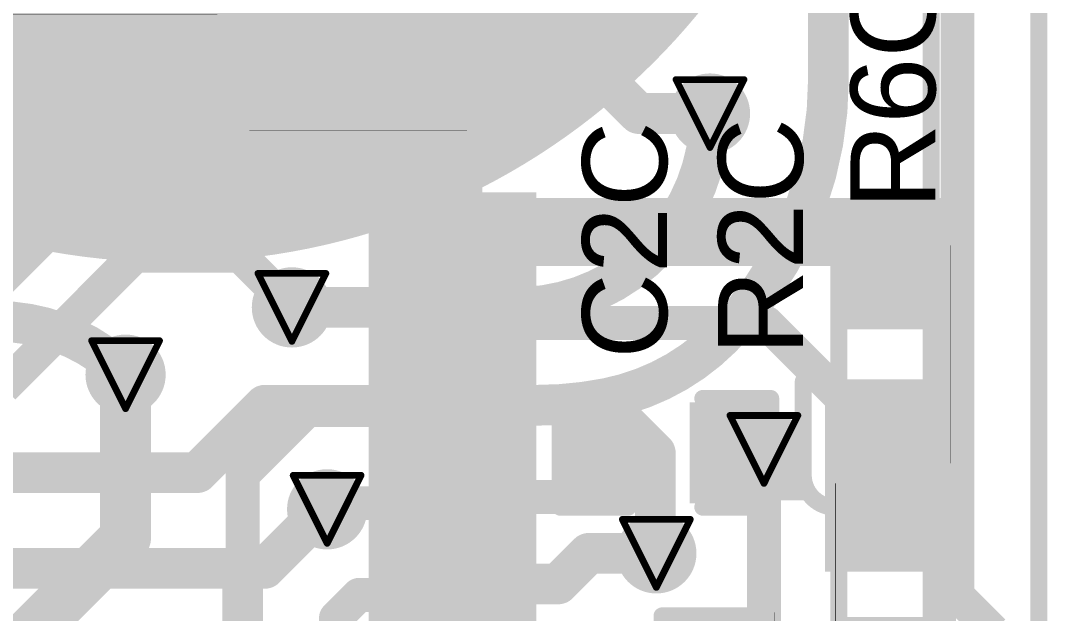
# Model space of a CAD drawing. Header units: inches. Extents: x -3.9 to 9.5, y -7 to 2.6.
# Drawn here: x -1.839 to -1.5366, y -4.7641 to -4.5895 of the extents above; entities that cross this region are included whole.
import ezdxf

# ---------------------------------------------------------------- set-up
doc = ezdxf.new("R2010")
doc.units = ezdxf.units.IN
doc.header["$MEASUREMENT"] = 0
for name, color, linetype in [('Board Outline', 216, 'Continuous'), ('Bottom Layer', 5, 'Continuous'), ('Bottom Overlay', 54, 'Continuous'), ('Bottom Paste', 16, 'Continuous'), ('Bottom Solder', 6, 'Continuous'), ('Drill Drawing', 1, 'Continuous'), ('Top Layer', 1, 'Continuous'), ('Top Overlay', 2, 'Continuous'), ('Top Paste', 8, 'Continuous'), ('Top Solder', 216, 'Continuous'), ('Via Holes', 16, 'Continuous')]:
    doc.layers.add(name, color=color, linetype=linetype)
doc.styles.add('Arial', font='', dxfattribs={"height": 0.2})
doc.styles.get('Arial').set_extended_font_data('Arial')

# ---------------------------------------------------------------- blocks, each defined once
blk = doc.blocks.new('14_TSSOP_39')
at = {"layer": 'Top Layer'}
for points in [[(-0.12992, 0.08563), (-0.08858, 0.08563), (-0.08858, 0.06791), (-0.12992, 0.06791)], [(0.08858, 0.08563), (0.12992, 0.08563), (0.12992, 0.06791), (0.08858, 0.06791)], [(-0.12992, 0.06004), (-0.08858, 0.06004), (-0.08858, 0.04232), (-0.12992, 0.04232)], [(0.08858, 0.06004), (0.12992, 0.06004), (0.12992, 0.04232), (0.08858, 0.04232)], [(-0.12992, 0.03445), (-0.08858, 0.03445), (-0.08858, 0.01673), (-0.12992, 0.01673)], [(0.08858, 0.03445), (0.12992, 0.03445), (0.12992, 0.01673), (0.08858, 0.01673)], [(-0.12992, 0.00886), (-0.08858, 0.00886), (-0.08858, -0.00886), (-0.12992, -0.00886)], [(0.08858, 0.00886), (0.12992, 0.00886), (0.12992, -0.00886), (0.08858, -0.00886)], [(-0.12992, -0.01673), (-0.08858, -0.01673), (-0.08858, -0.03445), (-0.12992, -0.03445)], [(0.08858, -0.01673), (0.12992, -0.01673), (0.12992, -0.03445), (0.08858, -0.03445)], [(-0.12992, -0.04232), (-0.08858, -0.04232), (-0.08858, -0.06004), (-0.12992, -0.06004)], [(0.08858, -0.04232), (0.12992, -0.04232), (0.12992, -0.06004), (0.08858, -0.06004)], [(-0.12992, -0.06791), (-0.08858, -0.06791), (-0.08858, -0.08563), (-0.12992, -0.08563)], [(0.08858, -0.06791), (0.12992, -0.06791), (0.12992, -0.08563), (0.08858, -0.08563)]]:
    blk.add_hatch(color=1, dxfattribs=at).paths.add_polyline_path(points)
at = {"layer": 'Top Overlay'}
blk.add_hatch(color=2, dxfattribs=at).paths.add_polyline_path([(-0.084, 0.068), (-0.073, 0.068), (-0.073, 0.086), (-0.084, 0.086)])
at = {"layer": 'Top Paste'}
for points in [[(-0.12992, 0.08563), (-0.08858, 0.08563), (-0.08858, 0.06791), (-0.12992, 0.06791)], [(0.08858, 0.08563), (0.12992, 0.08563), (0.12992, 0.06791), (0.08858, 0.06791)], [(-0.12992, 0.06004), (-0.08858, 0.06004), (-0.08858, 0.04232), (-0.12992, 0.04232)], [(0.08858, 0.06004), (0.12992, 0.06004), (0.12992, 0.04232), (0.08858, 0.04232)], [(-0.12992, 0.03445), (-0.08858, 0.03445), (-0.08858, 0.01673), (-0.12992, 0.01673)], [(0.08858, 0.03445), (0.12992, 0.03445), (0.12992, 0.01673), (0.08858, 0.01673)], [(-0.12992, 0.00886), (-0.08858, 0.00886), (-0.08858, -0.00886), (-0.12992, -0.00886)], [(0.08858, 0.00886), (0.12992, 0.00886), (0.12992, -0.00886), (0.08858, -0.00886)], [(-0.12992, -0.01673), (-0.08858, -0.01673), (-0.08858, -0.03445), (-0.12992, -0.03445)], [(0.08858, -0.01673), (0.12992, -0.01673), (0.12992, -0.03445), (0.08858, -0.03445)], [(-0.12992, -0.04232), (-0.08858, -0.04232), (-0.08858, -0.06004), (-0.12992, -0.06004)], [(0.08858, -0.04232), (0.12992, -0.04232), (0.12992, -0.06004), (0.08858, -0.06004)], [(-0.12992, -0.06791), (-0.08858, -0.06791), (-0.08858, -0.08563), (-0.12992, -0.08563)], [(0.08858, -0.06791), (0.12992, -0.06791), (0.12992, -0.08563), (0.08858, -0.08563)]]:
    blk.add_hatch(color=8, dxfattribs=at).paths.add_polyline_path(points)
at = {"layer": 'Top Solder'}
for points in [[(-0.13392, 0.08963), (-0.08458, 0.08963), (-0.08458, 0.06391), (-0.13392, 0.06391)], [(0.08458, 0.08963), (0.13392, 0.08963), (0.13392, 0.06391), (0.08458, 0.06391)], [(-0.13392, 0.06404), (-0.08458, 0.06404), (-0.08458, 0.03832), (-0.13392, 0.03832)], [(0.08458, 0.06404), (0.13392, 0.06404), (0.13392, 0.03832), (0.08458, 0.03832)], [(-0.13392, 0.03845), (-0.08458, 0.03845), (-0.08458, 0.01273), (-0.13392, 0.01273)], [(0.08458, 0.03845), (0.13392, 0.03845), (0.13392, 0.01273), (0.08458, 0.01273)], [(-0.13392, 0.01286), (-0.08458, 0.01286), (-0.08458, -0.01286), (-0.13392, -0.01286)], [(0.08458, 0.01286), (0.13392, 0.01286), (0.13392, -0.01286), (0.08458, -0.01286)], [(-0.13392, -0.01273), (-0.08458, -0.01273), (-0.08458, -0.03845), (-0.13392, -0.03845)], [(0.08458, -0.01273), (0.13392, -0.01273), (0.13392, -0.03845), (0.08458, -0.03845)], [(-0.13392, -0.03832), (-0.08458, -0.03832), (-0.08458, -0.06404), (-0.13392, -0.06404)], [(0.08458, -0.03832), (0.13392, -0.03832), (0.13392, -0.06404), (0.08458, -0.06404)], [(-0.13392, -0.06391), (-0.08458, -0.06391), (-0.08458, -0.08963), (-0.13392, -0.08963)], [(0.08458, -0.06391), (0.13392, -0.06391), (0.13392, -0.08963), (0.08458, -0.08963)]]:
    blk.add_hatch(color=216, dxfattribs=at).paths.add_polyline_path(points)
at = {"layer": 'Top Overlay'}
for points in [[(-0.09, 0.1, 0.005, 0.005, 0), (-0.09, 0.092, 0.005, 0.005, 0)], [(0.09, 0.1, 0.005, 0.005, 0), (-0.09, 0.1, 0.005, 0.005, 0)], [(0.09, 0.1, 0.005, 0.005, 0), (0.09, 0.092, 0.005, 0.005, 0)], [(-0.141, 0.082, 0.00787, 0.00787, 0), (-0.141, 0.072, 0.00787, 0.00787, 0)], [(-0.136, 0.077, 0.00787, 0.00787, 0), (-0.141, 0.082, 0.00787, 0.00787, 0)], [(-0.136, 0.077, 0.00787, 0.00787, 0), (-0.141, 0.072, 0.00787, 0.00787, 0)], [(-0.09, -0.092, 0.005, 0.005, 0), (-0.09, -0.1, 0.005, 0.005, 0)], [(0.09, -0.092, 0.005, 0.005, 0), (0.09, -0.1, 0.005, 0.005, 0)], [(0.09, -0.1, 0.005, 0.005, 0), (-0.09, -0.1, 0.005, 0.005, 0)]]:
    blk.add_lwpolyline(points, format="xyseb", dxfattribs=at)
for points in [[(-0.09125, 0.1, 0.0025, 0.0025, 1), (-0.08875, 0.1, 0.0025, 0.0025, 1)], [(-0.09125, 0.1, 0.0025, 0.0025, 1), (-0.08875, 0.1, 0.0025, 0.0025, 1)], [(0.08875, 0.1, 0.0025, 0.0025, 1), (0.09125, 0.1, 0.0025, 0.0025, 1)], [(0.08875, 0.1, 0.0025, 0.0025, 1), (0.09125, 0.1, 0.0025, 0.0025, 1)], [(-0.09125, 0.092, 0.0025, 0.0025, 1), (-0.08875, 0.092, 0.0025, 0.0025, 1)], [(0.08875, 0.092, 0.0025, 0.0025, 1), (0.09125, 0.092, 0.0025, 0.0025, 1)], [(-0.14297, 0.082, 0.00394, 0.00394, 1), (-0.13903, 0.082, 0.00394, 0.00394, 1)], [(-0.14297, 0.082, 0.00394, 0.00394, 1), (-0.13903, 0.082, 0.00394, 0.00394, 1)], [(-0.13797, 0.077, 0.00394, 0.00394, 1), (-0.13403, 0.077, 0.00394, 0.00394, 1)], [(-0.13797, 0.077, 0.00394, 0.00394, 1), (-0.13403, 0.077, 0.00394, 0.00394, 1)], [(-0.14297, 0.072, 0.00394, 0.00394, 1), (-0.13903, 0.072, 0.00394, 0.00394, 1)], [(-0.14297, 0.072, 0.00394, 0.00394, 1), (-0.13903, 0.072, 0.00394, 0.00394, 1)], [(-0.09125, -0.092, 0.0025, 0.0025, 1), (-0.08875, -0.092, 0.0025, 0.0025, 1)], [(0.08875, -0.092, 0.0025, 0.0025, 1), (0.09125, -0.092, 0.0025, 0.0025, 1)], [(-0.09125, -0.1, 0.0025, 0.0025, 1), (-0.08875, -0.1, 0.0025, 0.0025, 1)], [(-0.09125, -0.1, 0.0025, 0.0025, 1), (-0.08875, -0.1, 0.0025, 0.0025, 1)], [(0.08875, -0.1, 0.0025, 0.0025, 1), (0.09125, -0.1, 0.0025, 0.0025, 1)], [(0.08875, -0.1, 0.0025, 0.0025, 1), (0.09125, -0.1, 0.0025, 0.0025, 1)]]:
    blk.add_lwpolyline(points, format="xyseb", close=True, dxfattribs=at)
blk = doc.blocks.new('R__0402_130')
at = {"layer": 'Top Layer'}
for points in [[(-0.0275, -0.0125), (-0.0275, 0.0125), (-0.0095, 0.0125), (-0.0095, -0.0125)], [(0.0095, -0.0125), (0.0095, 0.0125), (0.0275, 0.0125), (0.0275, -0.0125)]]:
    blk.add_hatch(color=1, dxfattribs=at).paths.add_polyline_path(points)
at = {"layer": 'Top Paste'}
for points in [[(-0.0275, -0.0125), (-0.0275, 0.0125), (-0.0095, 0.0125), (-0.0095, -0.0125)], [(0.0095, -0.0125), (0.0095, 0.0125), (0.0275, 0.0125), (0.0275, -0.0125)]]:
    blk.add_hatch(color=8, dxfattribs=at).paths.add_polyline_path(points)
at = {"layer": 'Top Solder'}
for points in [[(-0.0315, -0.0165), (-0.0315, 0.0165), (-0.0055, 0.0165), (-0.0055, -0.0165)], [(0.0055, -0.0165), (0.0055, 0.0165), (0.0315, 0.0165), (0.0315, -0.0165)]]:
    blk.add_hatch(color=216, dxfattribs=at).paths.add_polyline_path(points)
at = {"layer": 'Top Overlay'}
for points in [[(-0.031, -0.016, 0.005, 0.005, 0), (-0.031, 0.016, 0.005, 0.005, 0)], [(-0.031, 0.016, 0.005, 0.005, 0), (0.031, 0.016, 0.005, 0.005, 0)], [(0.031, -0.016, 0.005, 0.005, 0), (0.031, 0.016, 0.005, 0.005, 0)], [(-0.031, -0.016, 0.005, 0.005, 0), (0.031, -0.016, 0.005, 0.005, 0)], [(-0.032, -0.017, 0.000127, 0.000127, 0), (0.032, -0.017, 0.000127, 0.000127, 0)]]:
    blk.add_lwpolyline(points, format="xyseb", dxfattribs=at)
for points in [[(-0.03225, 0.016, 0.0025, 0.0025, 1), (-0.02975, 0.016, 0.0025, 0.0025, 1)], [(-0.03225, 0.016, 0.0025, 0.0025, 1), (-0.02975, 0.016, 0.0025, 0.0025, 1)], [(0.02975, 0.016, 0.0025, 0.0025, 1), (0.03225, 0.016, 0.0025, 0.0025, 1)], [(0.02975, 0.016, 0.0025, 0.0025, 1), (0.03225, 0.016, 0.0025, 0.0025, 1)], [(-0.03225, -0.016, 0.0025, 0.0025, 1), (-0.02975, -0.016, 0.0025, 0.0025, 1)], [(-0.03225, -0.016, 0.0025, 0.0025, 1), (-0.02975, -0.016, 0.0025, 0.0025, 1)], [(0.02975, -0.016, 0.0025, 0.0025, 1), (0.03225, -0.016, 0.0025, 0.0025, 1)], [(0.02975, -0.016, 0.0025, 0.0025, 1), (0.03225, -0.016, 0.0025, 0.0025, 1)], [(-0.03203, -0.017, 0.0000635, 0.0000635, 1), (-0.03197, -0.017, 0.0000635, 0.0000635, 1)], [(0.03197, -0.017, 0.0000635, 0.0000635, 1), (0.03203, -0.017, 0.0000635, 0.0000635, 1)]]:
    blk.add_lwpolyline(points, format="xyseb", close=True, dxfattribs=at)
blk = doc.blocks.new('R__0402_137')
at = {"layer": 'Top Layer'}
for points in [[(-0.0275, -0.0125), (-0.0275, 0.0125), (-0.0095, 0.0125), (-0.0095, -0.0125)], [(0.0095, -0.0125), (0.0095, 0.0125), (0.0275, 0.0125), (0.0275, -0.0125)]]:
    blk.add_hatch(color=1, dxfattribs=at).paths.add_polyline_path(points)
at = {"layer": 'Top Paste'}
for points in [[(-0.0275, -0.0125), (-0.0275, 0.0125), (-0.0095, 0.0125), (-0.0095, -0.0125)], [(0.0095, -0.0125), (0.0095, 0.0125), (0.0275, 0.0125), (0.0275, -0.0125)]]:
    blk.add_hatch(color=8, dxfattribs=at).paths.add_polyline_path(points)
at = {"layer": 'Top Solder'}
for points in [[(-0.0315, -0.0165), (-0.0315, 0.0165), (-0.0055, 0.0165), (-0.0055, -0.0165)], [(0.0055, -0.0165), (0.0055, 0.0165), (0.0315, 0.0165), (0.0315, -0.0165)]]:
    blk.add_hatch(color=216, dxfattribs=at).paths.add_polyline_path(points)
at = {"layer": 'Top Overlay'}
for points in [[(-0.031, 0.016, 0.005, 0.005, 0), (-0.031, -0.016, 0.005, 0.005, 0)], [(0.031, 0.016, 0.005, 0.005, 0), (-0.031, 0.016, 0.005, 0.005, 0)], [(0.031, 0.016, 0.005, 0.005, 0), (0.031, -0.016, 0.005, 0.005, 0)], [(0.031, -0.016, 0.005, 0.005, 0), (-0.031, -0.016, 0.005, 0.005, 0)], [(0.032, -0.017, 0.000127, 0.000127, 0), (-0.032, -0.017, 0.000127, 0.000127, 0)]]:
    blk.add_lwpolyline(points, format="xyseb", dxfattribs=at)
for points in [[(-0.03225, 0.016, 0.0025, 0.0025, 1), (-0.02975, 0.016, 0.0025, 0.0025, 1)], [(-0.03225, 0.016, 0.0025, 0.0025, 1), (-0.02975, 0.016, 0.0025, 0.0025, 1)], [(0.02975, 0.016, 0.0025, 0.0025, 1), (0.03225, 0.016, 0.0025, 0.0025, 1)], [(0.02975, 0.016, 0.0025, 0.0025, 1), (0.03225, 0.016, 0.0025, 0.0025, 1)], [(-0.03225, -0.016, 0.0025, 0.0025, 1), (-0.02975, -0.016, 0.0025, 0.0025, 1)], [(-0.03225, -0.016, 0.0025, 0.0025, 1), (-0.02975, -0.016, 0.0025, 0.0025, 1)], [(0.02975, -0.016, 0.0025, 0.0025, 1), (0.03225, -0.016, 0.0025, 0.0025, 1)], [(0.02975, -0.016, 0.0025, 0.0025, 1), (0.03225, -0.016, 0.0025, 0.0025, 1)], [(-0.03203, -0.017, 0.0000635, 0.0000635, 1), (-0.03197, -0.017, 0.0000635, 0.0000635, 1)], [(0.03197, -0.017, 0.0000635, 0.0000635, 1), (0.03203, -0.017, 0.0000635, 0.0000635, 1)]]:
    blk.add_lwpolyline(points, format="xyseb", close=True, dxfattribs=at)
blk = doc.blocks.new('R___0402_144')
at = {"layer": 'Top Layer'}
for points in [[(-0.0275, -0.0125), (-0.0275, 0.0125), (-0.0095, 0.0125), (-0.0095, -0.0125)], [(0.0095, -0.0125), (0.0095, 0.0125), (0.0275, 0.0125), (0.0275, -0.0125)]]:
    blk.add_hatch(color=1, dxfattribs=at).paths.add_polyline_path(points)
at = {"layer": 'Top Paste'}
for points in [[(-0.0275, -0.0125), (-0.0275, 0.0125), (-0.0095, 0.0125), (-0.0095, -0.0125)], [(0.0095, -0.0125), (0.0095, 0.0125), (0.0275, 0.0125), (0.0275, -0.0125)]]:
    blk.add_hatch(color=8, dxfattribs=at).paths.add_polyline_path(points)
at = {"layer": 'Top Solder'}
for points in [[(-0.02967, -0.01467), (-0.02967, 0.01467), (-0.00733, 0.01467), (-0.00733, -0.01467)], [(0.00733, -0.01467), (0.00733, 0.01467), (0.02967, 0.01467), (0.02967, -0.01467)]]:
    blk.add_hatch(color=216, dxfattribs=at).paths.add_polyline_path(points)
at = {"layer": 'Top Overlay'}
for points in [[(-0.031, 0.016, 0.005, 0.005, 0), (-0.031, -0.016, 0.005, 0.005, 0)], [(-0.031, 0.016, 0.005, 0.005, 0), (0.031, 0.016, 0.005, 0.005, 0)], [(0.031, 0.016, 0.005, 0.005, 0), (0.031, -0.016, 0.005, 0.005, 0)], [(-0.031, -0.016, 0.005, 0.005, 0), (0.031, -0.016, 0.005, 0.005, 0)], [(-0.032, -0.017, 0.000127, 0.000127, 0), (0.032, -0.017, 0.000127, 0.000127, 0)]]:
    blk.add_lwpolyline(points, format="xyseb", dxfattribs=at)
for points in [[(-0.03225, 0.016, 0.0025, 0.0025, 1), (-0.02975, 0.016, 0.0025, 0.0025, 1)], [(-0.03225, 0.016, 0.0025, 0.0025, 1), (-0.02975, 0.016, 0.0025, 0.0025, 1)], [(0.02975, 0.016, 0.0025, 0.0025, 1), (0.03225, 0.016, 0.0025, 0.0025, 1)], [(0.02975, 0.016, 0.0025, 0.0025, 1), (0.03225, 0.016, 0.0025, 0.0025, 1)], [(-0.03225, -0.016, 0.0025, 0.0025, 1), (-0.02975, -0.016, 0.0025, 0.0025, 1)], [(-0.03225, -0.016, 0.0025, 0.0025, 1), (-0.02975, -0.016, 0.0025, 0.0025, 1)], [(0.02975, -0.016, 0.0025, 0.0025, 1), (0.03225, -0.016, 0.0025, 0.0025, 1)], [(0.02975, -0.016, 0.0025, 0.0025, 1), (0.03225, -0.016, 0.0025, 0.0025, 1)], [(-0.03203, -0.017, 0.0000635, 0.0000635, 1), (-0.03197, -0.017, 0.0000635, 0.0000635, 1)], [(0.03197, -0.017, 0.0000635, 0.0000635, 1), (0.03203, -0.017, 0.0000635, 0.0000635, 1)]]:
    blk.add_lwpolyline(points, format="xyseb", close=True, dxfattribs=at)
blk = doc.blocks.new('R___0402_165')
at = {"layer": 'Top Layer'}
for points in [[(-0.0275, -0.0125), (-0.0275, 0.0125), (-0.0095, 0.0125), (-0.0095, -0.0125)], [(0.0095, -0.0125), (0.0095, 0.0125), (0.0275, 0.0125), (0.0275, -0.0125)]]:
    blk.add_hatch(color=1, dxfattribs=at).paths.add_polyline_path(points)
at = {"layer": 'Top Paste'}
for points in [[(-0.0275, -0.0125), (-0.0275, 0.0125), (-0.0095, 0.0125), (-0.0095, -0.0125)], [(0.0095, -0.0125), (0.0095, 0.0125), (0.0275, 0.0125), (0.0275, -0.0125)]]:
    blk.add_hatch(color=8, dxfattribs=at).paths.add_polyline_path(points)
at = {"layer": 'Top Solder'}
for points in [[(-0.02967, -0.01467), (-0.02967, 0.01467), (-0.00733, 0.01467), (-0.00733, -0.01467)], [(0.00733, -0.01467), (0.00733, 0.01467), (0.02967, 0.01467), (0.02967, -0.01467)]]:
    blk.add_hatch(color=216, dxfattribs=at).paths.add_polyline_path(points)
at = {"layer": 'Top Overlay'}
for points in [[(-0.031, 0.016, 0.005, 0.005, 0), (-0.031, -0.016, 0.005, 0.005, 0)], [(-0.031, 0.016, 0.005, 0.005, 0), (0.031, 0.016, 0.005, 0.005, 0)], [(0.031, 0.016, 0.005, 0.005, 0), (0.031, -0.016, 0.005, 0.005, 0)], [(-0.031, -0.016, 0.005, 0.005, 0), (0.031, -0.016, 0.005, 0.005, 0)], [(-0.032, -0.017, 0.000127, 0.000127, 0), (0.032, -0.017, 0.000127, 0.000127, 0)]]:
    blk.add_lwpolyline(points, format="xyseb", dxfattribs=at)
for points in [[(-0.03225, 0.016, 0.0025, 0.0025, 1), (-0.02975, 0.016, 0.0025, 0.0025, 1)], [(-0.03225, 0.016, 0.0025, 0.0025, 1), (-0.02975, 0.016, 0.0025, 0.0025, 1)], [(0.02975, 0.016, 0.0025, 0.0025, 1), (0.03225, 0.016, 0.0025, 0.0025, 1)], [(0.02975, 0.016, 0.0025, 0.0025, 1), (0.03225, 0.016, 0.0025, 0.0025, 1)], [(-0.03225, -0.016, 0.0025, 0.0025, 1), (-0.02975, -0.016, 0.0025, 0.0025, 1)], [(-0.03225, -0.016, 0.0025, 0.0025, 1), (-0.02975, -0.016, 0.0025, 0.0025, 1)], [(0.02975, -0.016, 0.0025, 0.0025, 1), (0.03225, -0.016, 0.0025, 0.0025, 1)], [(0.02975, -0.016, 0.0025, 0.0025, 1), (0.03225, -0.016, 0.0025, 0.0025, 1)], [(-0.03203, -0.017, 0.0000635, 0.0000635, 1), (-0.03197, -0.017, 0.0000635, 0.0000635, 1)], [(0.03197, -0.017, 0.0000635, 0.0000635, 1), (0.03203, -0.017, 0.0000635, 0.0000635, 1)]]:
    blk.add_lwpolyline(points, format="xyseb", close=True, dxfattribs=at)
blk = doc.blocks.new('R___0402_172')
at = {"layer": 'Top Layer'}
for points in [[(-0.0275, -0.0125), (-0.0275, 0.0125), (-0.0095, 0.0125), (-0.0095, -0.0125)], [(0.0095, -0.0125), (0.0095, 0.0125), (0.0275, 0.0125), (0.0275, -0.0125)]]:
    blk.add_hatch(color=1, dxfattribs=at).paths.add_polyline_path(points)
at = {"layer": 'Top Paste'}
for points in [[(-0.0275, -0.0125), (-0.0275, 0.0125), (-0.0095, 0.0125), (-0.0095, -0.0125)], [(0.0095, -0.0125), (0.0095, 0.0125), (0.0275, 0.0125), (0.0275, -0.0125)]]:
    blk.add_hatch(color=8, dxfattribs=at).paths.add_polyline_path(points)
at = {"layer": 'Top Solder'}
for points in [[(-0.02967, -0.01467), (-0.02967, 0.01467), (-0.00733, 0.01467), (-0.00733, -0.01467)], [(0.00733, -0.01467), (0.00733, 0.01467), (0.02967, 0.01467), (0.02967, -0.01467)]]:
    blk.add_hatch(color=216, dxfattribs=at).paths.add_polyline_path(points)
at = {"layer": 'Top Overlay'}
for points in [[(-0.031, -0.016, 0.005, 0.005, 0), (-0.031, 0.016, 0.005, 0.005, 0)], [(0.031, 0.016, 0.005, 0.005, 0), (-0.031, 0.016, 0.005, 0.005, 0)], [(0.031, -0.016, 0.005, 0.005, 0), (0.031, 0.016, 0.005, 0.005, 0)], [(0.031, -0.016, 0.005, 0.005, 0), (-0.031, -0.016, 0.005, 0.005, 0)], [(0.032, -0.017, 0.000127, 0.000127, 0), (-0.032, -0.017, 0.000127, 0.000127, 0)]]:
    blk.add_lwpolyline(points, format="xyseb", dxfattribs=at)
for points in [[(-0.03225, 0.016, 0.0025, 0.0025, 1), (-0.02975, 0.016, 0.0025, 0.0025, 1)], [(-0.03225, 0.016, 0.0025, 0.0025, 1), (-0.02975, 0.016, 0.0025, 0.0025, 1)], [(0.02975, 0.016, 0.0025, 0.0025, 1), (0.03225, 0.016, 0.0025, 0.0025, 1)], [(0.02975, 0.016, 0.0025, 0.0025, 1), (0.03225, 0.016, 0.0025, 0.0025, 1)], [(-0.03225, -0.016, 0.0025, 0.0025, 1), (-0.02975, -0.016, 0.0025, 0.0025, 1)], [(-0.03225, -0.016, 0.0025, 0.0025, 1), (-0.02975, -0.016, 0.0025, 0.0025, 1)], [(0.02975, -0.016, 0.0025, 0.0025, 1), (0.03225, -0.016, 0.0025, 0.0025, 1)], [(0.02975, -0.016, 0.0025, 0.0025, 1), (0.03225, -0.016, 0.0025, 0.0025, 1)], [(-0.03203, -0.017, 0.0000635, 0.0000635, 1), (-0.03197, -0.017, 0.0000635, 0.0000635, 1)], [(0.03197, -0.017, 0.0000635, 0.0000635, 1), (0.03203, -0.017, 0.0000635, 0.0000635, 1)]]:
    blk.add_lwpolyline(points, format="xyseb", close=True, dxfattribs=at)
blk = doc.blocks.new('_EMG________B_200')
at = {"layer": 'Bottom Layer'}
h = blk.add_hatch(color=5, dxfattribs=at)
edge = h.paths.add_edge_path()
edge.add_arc((0, 0.3932), 0.19685, 0, 360)
at = {"layer": 'Bottom Paste'}
h = blk.add_hatch(color=16, dxfattribs=at)
edge = h.paths.add_edge_path()
edge.add_arc((0, 0.3932), 0.19685, 0, 360)
at = {"layer": 'Bottom Solder'}
h = blk.add_hatch(color=6, dxfattribs=at)
edge = h.paths.add_edge_path()
edge.add_arc((0, 0.3932), 0.20085, 0, 360)
at = {"layer": 'Bottom Overlay'}
blk.add_lwpolyline([(0.22375, -0.43172, 0.005, 0.005, 0), (0.22375, 0.43172, 0.005, 0.005, 0)], format="xyseb", dxfattribs=at)
blk = doc.blocks.new('C___0402_256')
at = {"layer": 'Top Layer'}
for points in [[(-0.0275, -0.0125), (-0.0275, 0.0125), (-0.0095, 0.0125), (-0.0095, -0.0125)], [(0.0095, -0.0125), (0.0095, 0.0125), (0.0275, 0.0125), (0.0275, -0.0125)]]:
    blk.add_hatch(color=1, dxfattribs=at).paths.add_polyline_path(points)
at = {"layer": 'Top Paste'}
for points in [[(-0.0275, -0.0125), (-0.0275, 0.0125), (-0.0095, 0.0125), (-0.0095, -0.0125)], [(0.0095, -0.0125), (0.0095, 0.0125), (0.0275, 0.0125), (0.0275, -0.0125)]]:
    blk.add_hatch(color=8, dxfattribs=at).paths.add_polyline_path(points)
at = {"layer": 'Top Solder'}
for points in [[(-0.02986, -0.01486), (-0.02986, 0.01486), (-0.00714, 0.01486), (-0.00714, -0.01486)], [(0.00714, -0.01486), (0.00714, 0.01486), (0.02986, 0.01486), (0.02986, -0.01486)]]:
    blk.add_hatch(color=216, dxfattribs=at).paths.add_polyline_path(points)
at = {"layer": 'Top Overlay'}
for points in [[(-0.031, 0.016, 0.005, 0.005, 0), (-0.011, 0.016, 0.005, 0.005, 0)], [(-0.031, -0.016, 0.005, 0.005, 0), (-0.031, 0.016, 0.005, 0.005, 0)], [(0.011, 0.016, 0.005, 0.005, 0), (0.031, 0.016, 0.005, 0.005, 0)], [(0.031, -0.016, 0.005, 0.005, 0), (0.031, 0.016, 0.005, 0.005, 0)], [(-0.031, -0.016, 0.005, 0.005, 0), (-0.011, -0.016, 0.005, 0.005, 0)], [(0.011, -0.016, 0.005, 0.005, 0), (0.031, -0.016, 0.005, 0.005, 0)]]:
    blk.add_lwpolyline(points, format="xyseb", dxfattribs=at)
for points in [[(-0.03225, 0.016, 0.0025, 0.0025, 1), (-0.02975, 0.016, 0.0025, 0.0025, 1)], [(-0.03225, 0.016, 0.0025, 0.0025, 1), (-0.02975, 0.016, 0.0025, 0.0025, 1)], [(-0.01225, 0.016, 0.0025, 0.0025, 1), (-0.00975, 0.016, 0.0025, 0.0025, 1)], [(0.00975, 0.016, 0.0025, 0.0025, 1), (0.01225, 0.016, 0.0025, 0.0025, 1)], [(0.02975, 0.016, 0.0025, 0.0025, 1), (0.03225, 0.016, 0.0025, 0.0025, 1)], [(0.02975, 0.016, 0.0025, 0.0025, 1), (0.03225, 0.016, 0.0025, 0.0025, 1)], [(-0.03225, -0.016, 0.0025, 0.0025, 1), (-0.02975, -0.016, 0.0025, 0.0025, 1)], [(-0.03225, -0.016, 0.0025, 0.0025, 1), (-0.02975, -0.016, 0.0025, 0.0025, 1)], [(-0.01225, -0.016, 0.0025, 0.0025, 1), (-0.00975, -0.016, 0.0025, 0.0025, 1)], [(0.00975, -0.016, 0.0025, 0.0025, 1), (0.01225, -0.016, 0.0025, 0.0025, 1)], [(0.02975, -0.016, 0.0025, 0.0025, 1), (0.03225, -0.016, 0.0025, 0.0025, 1)], [(0.02975, -0.016, 0.0025, 0.0025, 1), (0.03225, -0.016, 0.0025, 0.0025, 1)]]:
    blk.add_lwpolyline(points, format="xyseb", close=True, dxfattribs=at)

msp = doc.modelspace()

# ---------------------------------------------------------------- hatches: boundary and pattern name
at = {"layer": 'Bottom Layer'}
h = msp.add_hatch(color=5, dxfattribs=at)
edge = h.paths.add_edge_path()
edge.add_arc((-1.63601, -4.61691), 0.01181, 0, 360)
h = msp.add_hatch(color=5, dxfattribs=at)
edge = h.paths.add_edge_path()
edge.add_arc((-1.75913, -4.67397), 0.01181, 0, 360)
h = msp.add_hatch(color=5, dxfattribs=at)
edge = h.paths.add_edge_path()
edge.add_arc((-1.80811, -4.69378), 0.01181, 0, 360)
h = msp.add_hatch(color=5, dxfattribs=at)
edge = h.paths.add_edge_path()
edge.add_arc((-1.62013, -4.71578), 0.01181, 0, 360)
h = msp.add_hatch(color=5, dxfattribs=at)
edge = h.paths.add_edge_path()
edge.add_arc((-1.74875, -4.73341), 0.01181, 0, 360)
h = msp.add_hatch(color=5, dxfattribs=at)
edge = h.paths.add_edge_path()
edge.add_arc((-1.65181, -4.74637), 0.01181, 0, 360)
at = {"layer": 'Top Layer'}
for points in [[(-1.80511, -4.61778), (-1.74911, -4.61778), (-1.74911, -4.57178), (-1.80511, -4.57178)], [(-1.87611, -4.61878), (-1.82111, -4.61878), (-1.82111, -4.59078), (-1.87611, -4.59078)], [(-1.73402, -4.6604), (-1.70302, -4.6604), (-1.70302, -4.59178), (-1.73402, -4.59178)], [(-1.73313, -4.66178), (-1.56713, -4.66178), (-1.56713, -4.64178), (-1.73313, -4.64178)], [(-1.59813, -4.67978), (-1.56713, -4.67978), (-1.56713, -4.64178), (-1.59813, -4.64178)], [(-1.60213, -4.75178), (-1.56311, -4.75178), (-1.56311, -4.69578), (-1.60213, -4.69578)], [(-1.63913, -4.73078), (-1.60813, -4.73078), (-1.60813, -4.70878), (-1.63913, -4.70878)]]:
    msp.add_hatch(color=1, dxfattribs=at).paths.add_polyline_path(points)
h = msp.add_hatch(color=1, dxfattribs=at)
edge = h.paths.add_edge_path()
edge.add_arc((-1.63601, -4.61691), 0.01181, 0, 360)
h = msp.add_hatch(color=1, dxfattribs=at)
edge = h.paths.add_edge_path()
edge.add_arc((-1.75913, -4.67397), 0.01181, 0, 360)
h = msp.add_hatch(color=1, dxfattribs=at)
edge = h.paths.add_edge_path()
edge.add_arc((-1.80811, -4.69378), 0.01181, 0, 360)
h = msp.add_hatch(color=1, dxfattribs=at)
edge = h.paths.add_edge_path()
edge.add_arc((-1.62013, -4.71578), 0.01181, 0, 360)
h = msp.add_hatch(color=1, dxfattribs=at)
edge = h.paths.add_edge_path()
edge.add_arc((-1.74875, -4.73341), 0.01181, 0, 360)
h = msp.add_hatch(color=1, dxfattribs=at)
edge = h.paths.add_edge_path()
edge.add_arc((-1.65181, -4.74637), 0.01181, 0, 360)
at = {"layer": 'Via Holes'}
h = msp.add_hatch(color=7, dxfattribs=at)
edge = h.paths.add_edge_path()
edge.add_arc((-1.63601, -4.61691), 0.00591, 0, 360)
h = msp.add_hatch(color=7, dxfattribs=at)
edge = h.paths.add_edge_path()
edge.add_arc((-1.75913, -4.67397), 0.00591, 0, 360)
h = msp.add_hatch(color=7, dxfattribs=at)
edge = h.paths.add_edge_path()
edge.add_arc((-1.80811, -4.69378), 0.00591, 0, 360)
h = msp.add_hatch(color=7, dxfattribs=at)
edge = h.paths.add_edge_path()
edge.add_arc((-1.62013, -4.71578), 0.00591, 0, 360)
h = msp.add_hatch(color=7, dxfattribs=at)
edge = h.paths.add_edge_path()
edge.add_arc((-1.74875, -4.73341), 0.00591, 0, 360)
h = msp.add_hatch(color=7, dxfattribs=at)
edge = h.paths.add_edge_path()
edge.add_arc((-1.65181, -4.74637), 0.00591, 0, 360)

# ---------------------------------------------------------------- linework, layer by layer
at = {"layer": 'Board Outline'}
msp.add_lwpolyline([(-1.53913, -4.42332, 0.005, 0.005, 0), (-1.53913, -5.28379, 0.005, 0.005, 0)], format="xyseb", dxfattribs=at)
at = {"layer": 'Bottom Layer'}
for points in [[(-1.56313, -4.75878, 0.01, 0.01, 0), (-1.56313, -4.53978, 0.01, 0.01, 0)], [(-1.60113, -4.60678, 0.012, 0.012, 0), (-1.60113, -4.56178, 0.012, 0.012, 0)], [(-1.60113, -4.60678, 0.012, 0.012, -0.198913), (-1.63258, -4.6827, 0.012, 0.012, 0)], [(-1.60113, -4.60678, 0.012, 0.012, 0), (-1.60113, -4.60678, 0.012, 0.012, 0)], [(-1.63601, -4.61691, 0.012, 0.012, -0.427088), (-1.69562, -4.67397, 0.012, 0.012, 0)], [(-1.75913, -4.67397, 0.012, 0.012, 0), (-1.69562, -4.67397, 0.012, 0.012, 0)], [(-1.84602, -4.67808, 0.012, 0.012, -0.198913), (-1.80811, -4.69378, 0.012, 0.012, 0)], [(-1.63258, -4.6827, 0.012, 0.012, -0.148565), (-1.66642, -4.70077, 0.012, 0.012, 0)], [(-1.66642, -4.70077, 0.012, 0.012, -0.048903), (-1.68697, -4.70278, 0.012, 0.012, 0)], [(-1.78694, -4.7226, 0.012, 0.012, 0), (-1.76713, -4.70278, 0.012, 0.012, 0)], [(-1.76713, -4.70278, 0.012, 0.012, 0), (-1.68917, -4.70278, 0.012, 0.012, 0)], [(-1.66599, -4.70293, 0.012, 0.012, 0), (-1.65212, -4.7168, 0.012, 0.012, 0)], [(-1.65212, -4.74606, 0.012, 0.012, 0), (-1.65212, -4.7168, 0.012, 0.012, 0)], [(-1.62013, -4.77178, 0.01, 0.01, 0), (-1.62013, -4.71578, 0.01, 0.01, 0)], [(-1.87094, -4.7226, 0.012, 0.012, 0), (-1.78694, -4.7226, 0.012, 0.012, 0)], [(-1.76711, -4.75078, 0.012, 0.012, 0), (-1.74973, -4.73341, 0.012, 0.012, 0)], [(-1.74973, -4.73341, 0.012, 0.012, 0), (-1.74875, -4.73341, 0.012, 0.012, 0)], [(-1.65212, -4.74606, 0.012, 0.012, 0), (-1.65181, -4.74637, 0.012, 0.012, 0)], [(-1.94489, -4.75078, 0.012, 0.012, 0), (-1.76711, -4.75078, 0.012, 0.012, 0)], [(-1.56313, -4.75878, 0.01, 0.01, 0), (-1.55258, -4.76934, 0.01, 0.01, 0)]]:
    msp.add_lwpolyline(points, format="xyseb", dxfattribs=at)
for points in [[(-1.60413, -4.60678, 0.006, 0.006, 1), (-1.59813, -4.60678, 0.006, 0.006, 1)], [(-1.60413, -4.60678, 0.006, 0.006, 1), (-1.59813, -4.60678, 0.006, 0.006, 1)], [(-1.60413, -4.60678, 0.006, 0.006, 1), (-1.59813, -4.60678, 0.006, 0.006, 1)], [(-1.60413, -4.60678, 0.006, 0.006, 1), (-1.59813, -4.60678, 0.006, 0.006, 1)], [(-1.63901, -4.61691, 0.006, 0.006, 1), (-1.63301, -4.61691, 0.006, 0.006, 1)], [(-1.76213, -4.67397, 0.006, 0.006, 1), (-1.75613, -4.67397, 0.006, 0.006, 1)], [(-1.69862, -4.67397, 0.006, 0.006, 1), (-1.69262, -4.67397, 0.006, 0.006, 1)], [(-1.69862, -4.67397, 0.006, 0.006, 1), (-1.69262, -4.67397, 0.006, 0.006, 1)], [(-1.63558, -4.6827, 0.006, 0.006, 1), (-1.62958, -4.6827, 0.006, 0.006, 1)], [(-1.63558, -4.6827, 0.006, 0.006, 1), (-1.62958, -4.6827, 0.006, 0.006, 1)], [(-1.81111, -4.69378, 0.006, 0.006, 1), (-1.80511, -4.69378, 0.006, 0.006, 1)], [(-1.66942, -4.70077, 0.006, 0.006, 1), (-1.66342, -4.70077, 0.006, 0.006, 1)], [(-1.66942, -4.70077, 0.006, 0.006, 1), (-1.66342, -4.70077, 0.006, 0.006, 1)], [(-1.77013, -4.70278, 0.006, 0.006, 1), (-1.76413, -4.70278, 0.006, 0.006, 1)], [(-1.77013, -4.70278, 0.006, 0.006, 1), (-1.76413, -4.70278, 0.006, 0.006, 1)], [(-1.69217, -4.70278, 0.006, 0.006, 1), (-1.68617, -4.70278, 0.006, 0.006, 1)], [(-1.68997, -4.70278, 0.006, 0.006, 1), (-1.68397, -4.70278, 0.006, 0.006, 1)], [(-1.66899, -4.70293, 0.006, 0.006, 1), (-1.66299, -4.70293, 0.006, 0.006, 1)], [(-1.65512, -4.7168, 0.006, 0.006, 1), (-1.64912, -4.7168, 0.006, 0.006, 1)], [(-1.65512, -4.7168, 0.006, 0.006, 1), (-1.64912, -4.7168, 0.006, 0.006, 1)], [(-1.62263, -4.71578, 0.005, 0.005, 1), (-1.61763, -4.71578, 0.005, 0.005, 1)], [(-1.78994, -4.7226, 0.006, 0.006, 1), (-1.78394, -4.7226, 0.006, 0.006, 1)], [(-1.78994, -4.7226, 0.006, 0.006, 1), (-1.78394, -4.7226, 0.006, 0.006, 1)], [(-1.75273, -4.73341, 0.006, 0.006, 1), (-1.74673, -4.73341, 0.006, 0.006, 1)], [(-1.75273, -4.73341, 0.006, 0.006, 1), (-1.74673, -4.73341, 0.006, 0.006, 1)], [(-1.75175, -4.73341, 0.006, 0.006, 1), (-1.74575, -4.73341, 0.006, 0.006, 1)], [(-1.65512, -4.74606, 0.006, 0.006, 1), (-1.64912, -4.74606, 0.006, 0.006, 1)], [(-1.65512, -4.74606, 0.006, 0.006, 1), (-1.64912, -4.74606, 0.006, 0.006, 1)], [(-1.65481, -4.74637, 0.006, 0.006, 1), (-1.64881, -4.74637, 0.006, 0.006, 1)], [(-1.77011, -4.75078, 0.006, 0.006, 1), (-1.76411, -4.75078, 0.006, 0.006, 1)], [(-1.77011, -4.75078, 0.006, 0.006, 1), (-1.76411, -4.75078, 0.006, 0.006, 1)], [(-1.56563, -4.75878, 0.005, 0.005, 1), (-1.56063, -4.75878, 0.005, 0.005, 1)], [(-1.56563, -4.75878, 0.005, 0.005, 1), (-1.56063, -4.75878, 0.005, 0.005, 1)]]:
    msp.add_lwpolyline(points, format="xyseb", close=True, dxfattribs=at)
at = {"layer": 'Drill Drawing'}
for points in [[(-1.64601, -4.60691, 0.002, 0.002, 0), (-1.62601, -4.60691, 0.002, 0.002, 0)], [(-1.64601, -4.60691, 0.002, 0.002, 0), (-1.63601, -4.62691, 0.002, 0.002, 0)], [(-1.63601, -4.62691, 0.002, 0.002, 0), (-1.62601, -4.60691, 0.002, 0.002, 0)], [(-1.76913, -4.66397, 0.002, 0.002, 0), (-1.74913, -4.66397, 0.002, 0.002, 0)], [(-1.76913, -4.66397, 0.002, 0.002, 0), (-1.75913, -4.68397, 0.002, 0.002, 0)], [(-1.75913, -4.68397, 0.002, 0.002, 0), (-1.74913, -4.66397, 0.002, 0.002, 0)], [(-1.81811, -4.68378, 0.002, 0.002, 0), (-1.79811, -4.68378, 0.002, 0.002, 0)], [(-1.81811, -4.68378, 0.002, 0.002, 0), (-1.80811, -4.70378, 0.002, 0.002, 0)], [(-1.80811, -4.70378, 0.002, 0.002, 0), (-1.79811, -4.68378, 0.002, 0.002, 0)], [(-1.63013, -4.70578, 0.002, 0.002, 0), (-1.61013, -4.70578, 0.002, 0.002, 0)], [(-1.63013, -4.70578, 0.002, 0.002, 0), (-1.62013, -4.72578, 0.002, 0.002, 0)], [(-1.62013, -4.72578, 0.002, 0.002, 0), (-1.61013, -4.70578, 0.002, 0.002, 0)], [(-1.75875, -4.72341, 0.002, 0.002, 0), (-1.73875, -4.72341, 0.002, 0.002, 0)], [(-1.75875, -4.72341, 0.002, 0.002, 0), (-1.74875, -4.74341, 0.002, 0.002, 0)], [(-1.74875, -4.74341, 0.002, 0.002, 0), (-1.73875, -4.72341, 0.002, 0.002, 0)], [(-1.66181, -4.73637, 0.002, 0.002, 0), (-1.64181, -4.73637, 0.002, 0.002, 0)], [(-1.66181, -4.73637, 0.002, 0.002, 0), (-1.65181, -4.75637, 0.002, 0.002, 0)], [(-1.65181, -4.75637, 0.002, 0.002, 0), (-1.64181, -4.73637, 0.002, 0.002, 0)]]:
    msp.add_lwpolyline(points, format="xyseb", dxfattribs=at)
for points in [[(-1.64651, -4.60691, 0.001, 0.001, 1), (-1.64551, -4.60691, 0.001, 0.001, 1)], [(-1.64651, -4.60691, 0.001, 0.001, 1), (-1.64551, -4.60691, 0.001, 0.001, 1)], [(-1.62651, -4.60691, 0.001, 0.001, 1), (-1.62551, -4.60691, 0.001, 0.001, 1)], [(-1.62651, -4.60691, 0.001, 0.001, 1), (-1.62551, -4.60691, 0.001, 0.001, 1)], [(-1.63651, -4.62691, 0.001, 0.001, 1), (-1.63551, -4.62691, 0.001, 0.001, 1)], [(-1.63651, -4.62691, 0.001, 0.001, 1), (-1.63551, -4.62691, 0.001, 0.001, 1)], [(-1.76963, -4.66397, 0.001, 0.001, 1), (-1.76863, -4.66397, 0.001, 0.001, 1)], [(-1.76963, -4.66397, 0.001, 0.001, 1), (-1.76863, -4.66397, 0.001, 0.001, 1)], [(-1.74963, -4.66397, 0.001, 0.001, 1), (-1.74863, -4.66397, 0.001, 0.001, 1)], [(-1.74963, -4.66397, 0.001, 0.001, 1), (-1.74863, -4.66397, 0.001, 0.001, 1)], [(-1.81861, -4.68378, 0.001, 0.001, 1), (-1.81761, -4.68378, 0.001, 0.001, 1)], [(-1.81861, -4.68378, 0.001, 0.001, 1), (-1.81761, -4.68378, 0.001, 0.001, 1)], [(-1.79861, -4.68378, 0.001, 0.001, 1), (-1.79761, -4.68378, 0.001, 0.001, 1)], [(-1.79861, -4.68378, 0.001, 0.001, 1), (-1.79761, -4.68378, 0.001, 0.001, 1)], [(-1.75963, -4.68397, 0.001, 0.001, 1), (-1.75863, -4.68397, 0.001, 0.001, 1)], [(-1.75963, -4.68397, 0.001, 0.001, 1), (-1.75863, -4.68397, 0.001, 0.001, 1)], [(-1.80861, -4.70378, 0.001, 0.001, 1), (-1.80761, -4.70378, 0.001, 0.001, 1)], [(-1.80861, -4.70378, 0.001, 0.001, 1), (-1.80761, -4.70378, 0.001, 0.001, 1)], [(-1.63063, -4.70578, 0.001, 0.001, 1), (-1.62963, -4.70578, 0.001, 0.001, 1)], [(-1.63063, -4.70578, 0.001, 0.001, 1), (-1.62963, -4.70578, 0.001, 0.001, 1)], [(-1.61063, -4.70578, 0.001, 0.001, 1), (-1.60963, -4.70578, 0.001, 0.001, 1)], [(-1.61063, -4.70578, 0.001, 0.001, 1), (-1.60963, -4.70578, 0.001, 0.001, 1)], [(-1.75925, -4.72341, 0.001, 0.001, 1), (-1.75825, -4.72341, 0.001, 0.001, 1)], [(-1.75925, -4.72341, 0.001, 0.001, 1), (-1.75825, -4.72341, 0.001, 0.001, 1)], [(-1.73925, -4.72341, 0.001, 0.001, 1), (-1.73825, -4.72341, 0.001, 0.001, 1)], [(-1.73925, -4.72341, 0.001, 0.001, 1), (-1.73825, -4.72341, 0.001, 0.001, 1)], [(-1.62063, -4.72578, 0.001, 0.001, 1), (-1.61963, -4.72578, 0.001, 0.001, 1)], [(-1.62063, -4.72578, 0.001, 0.001, 1), (-1.61963, -4.72578, 0.001, 0.001, 1)], [(-1.66231, -4.73637, 0.001, 0.001, 1), (-1.66131, -4.73637, 0.001, 0.001, 1)], [(-1.66231, -4.73637, 0.001, 0.001, 1), (-1.66131, -4.73637, 0.001, 0.001, 1)], [(-1.64231, -4.73637, 0.001, 0.001, 1), (-1.64131, -4.73637, 0.001, 0.001, 1)], [(-1.64231, -4.73637, 0.001, 0.001, 1), (-1.64131, -4.73637, 0.001, 0.001, 1)], [(-1.74925, -4.74341, 0.001, 0.001, 1), (-1.74825, -4.74341, 0.001, 0.001, 1)], [(-1.74925, -4.74341, 0.001, 0.001, 1), (-1.74825, -4.74341, 0.001, 0.001, 1)], [(-1.65231, -4.75637, 0.001, 0.001, 1), (-1.65131, -4.75637, 0.001, 0.001, 1)], [(-1.65231, -4.75637, 0.001, 0.001, 1), (-1.65131, -4.75637, 0.001, 0.001, 1)]]:
    msp.add_lwpolyline(points, format="xyseb", close=True, dxfattribs=at)
at = {"layer": 'Top Layer'}
for points in [[(-1.69163, -4.58228, 0.012, 0.012, 0), (-1.65701, -4.61691, 0.012, 0.012, 0)], [(-1.79811, -4.60828, 0.01, 0.01, 0), (-1.79461, -4.60478, 0.01, 0.01, 0)], [(-1.79461, -4.61426, 0.01, 0.01, 0), (-1.79461, -4.60478, 0.01, 0.01, 0)], [(-1.79111, -4.61178, 0.01, 0.01, 0), (-1.78411, -4.60478, 0.01, 0.01, 0)], [(-1.78411, -4.60478, 0.01, 0.01, 0), (-1.76211, -4.60478, 0.01, 0.01, 0)], [(-1.72111, -4.64678, 0.01, 0.01, 0), (-1.72111, -4.60478, 0.01, 0.01, 0)], [(-1.85895, -4.6786, 0.012, 0.012, 0), (-1.79461, -4.61426, 0.012, 0.012, 0)], [(-1.65701, -4.61691, 0.012, 0.012, 0), (-1.63601, -4.61691, 0.012, 0.012, 0)], [(-1.72111, -4.64678, 0.01, 0.01, 0), (-1.71488, -4.65301, 0.01, 0.01, 0)], [(-1.71488, -4.65301, 0.01, 0.01, 0), (-1.71186, -4.65301, 0.01, 0.01, 0)], [(-1.84413, -4.69754, 0.01, 0.01, 0), (-1.80537, -4.65878, 0.01, 0.01, 0)], [(-1.80537, -4.65878, 0.01, 0.01, 0), (-1.77432, -4.65878, 0.01, 0.01, 0)], [(-1.77432, -4.65878, 0.01, 0.01, 0), (-1.75913, -4.67397, 0.01, 0.01, 0)], [(-1.71186, -4.6786, 0.01, 0.01, 0), (-1.61931, -4.6786, 0.01, 0.01, 0)], [(-1.61931, -4.6786, 0.01, 0.01, 0), (-1.59713, -4.70078, 0.01, 0.01, 0)], [(-1.80811, -4.74176, 0.015, 0.015, 0), (-1.80811, -4.69378, 0.015, 0.015, 0)], [(-1.59713, -4.70078, 0.01, 0.01, 0), (-1.59163, -4.70628, 0.01, 0.01, 0)], [(-1.59713, -4.70078, 0.01, 0.01, 0), (-1.59713, -4.70078, 0.01, 0.01, 0)], [(-1.77363, -4.7233, 0.01, 0.01, 0), (-1.75452, -4.70419, 0.01, 0.01, 0)], [(-1.75452, -4.70419, 0.01, 0.01, 0), (-1.71186, -4.70419, 0.01, 0.01, 0)], [(-1.71186, -4.70419, 0.01, 0.01, 0), (-1.71088, -4.70419, 0.01, 0.01, 0)], [(-1.59163, -4.70628, 0.01, 0.01, 0), (-1.58211, -4.70628, 0.01, 0.01, 0)], [(-1.77363, -4.75078, 0.01, 0.01, 0), (-1.77363, -4.7233, 0.01, 0.01, 0)], [(-1.67713, -4.72978, 0.01, 0.01, 0), (-1.67113, -4.72378, 0.01, 0.01, 0)], [(-1.67113, -4.72378, 0.01, 0.01, 0), (-1.66963, -4.72378, 0.01, 0.01, 0)], [(-1.74875, -4.73341, 0.01, 0.01, 0), (-1.74694, -4.7316, 0.01, 0.01, 0)], [(-1.74694, -4.7316, 0.01, 0.01, 0), (-1.71367, -4.7316, 0.01, 0.01, 0)], [(-1.71367, -4.7316, 0.01, 0.01, 0), (-1.71186, -4.72978, 0.01, 0.01, 0)], [(-1.71186, -4.72978, 0.01, 0.01, 0), (-1.67713, -4.72978, 0.01, 0.01, 0)], [(-1.86463, -4.79828, 0.015, 0.015, 0), (-1.80811, -4.74176, 0.015, 0.015, 0)], [(-1.68072, -4.75537, 0.012, 0.012, 0), (-1.67172, -4.74637, 0.012, 0.012, 0)], [(-1.67172, -4.74637, 0.012, 0.012, 0), (-1.65181, -4.74637, 0.012, 0.012, 0)], [(-1.77363, -5.03478, 0.012, 0.012, 0), (-1.77363, -4.75078, 0.012, 0.012, 0)], [(-1.7141, -4.7586, 0.01, 0.01, 0), (-1.71088, -4.75537, 0.01, 0.01, 0)], [(-1.71186, -4.75537, 0.012, 0.012, 0), (-1.71088, -4.75537, 0.012, 0.012, 0)], [(-1.71088, -4.75537, 0.012, 0.012, 0), (-1.68072, -4.75537, 0.012, 0.012, 0)], [(-1.74613, -4.76535, 0.01, 0.01, 0), (-1.73938, -4.7586, 0.01, 0.01, 0)], [(-1.73938, -4.7586, 0.01, 0.01, 0), (-1.7141, -4.7586, 0.01, 0.01, 0)], [(-1.74613, -4.91843, 0.01, 0.01, 0), (-1.74613, -4.76535, 0.01, 0.01, 0)]]:
    msp.add_lwpolyline(points, format="xyseb", dxfattribs=at)
for points in [[(-1.79711, -4.60478, 0.005, 0.005, 1), (-1.79211, -4.60478, 0.005, 0.005, 1)], [(-1.79711, -4.60478, 0.005, 0.005, 1), (-1.79211, -4.60478, 0.005, 0.005, 1)], [(-1.78661, -4.60478, 0.005, 0.005, 1), (-1.78161, -4.60478, 0.005, 0.005, 1)], [(-1.78661, -4.60478, 0.005, 0.005, 1), (-1.78161, -4.60478, 0.005, 0.005, 1)], [(-1.76461, -4.60478, 0.005, 0.005, 1), (-1.75961, -4.60478, 0.005, 0.005, 1)], [(-1.72361, -4.60478, 0.005, 0.005, 1), (-1.71861, -4.60478, 0.005, 0.005, 1)], [(-1.80061, -4.60828, 0.005, 0.005, 1), (-1.79561, -4.60828, 0.005, 0.005, 1)], [(-1.79761, -4.61426, 0.006, 0.006, 1), (-1.79161, -4.61426, 0.006, 0.006, 1)], [(-1.79361, -4.61178, 0.005, 0.005, 1), (-1.78861, -4.61178, 0.005, 0.005, 1)], [(-1.79711, -4.61426, 0.005, 0.005, 1), (-1.79211, -4.61426, 0.005, 0.005, 1)], [(-1.66001, -4.61691, 0.006, 0.006, 1), (-1.65401, -4.61691, 0.006, 0.006, 1)], [(-1.66001, -4.61691, 0.006, 0.006, 1), (-1.65401, -4.61691, 0.006, 0.006, 1)], [(-1.63901, -4.61691, 0.006, 0.006, 1), (-1.63301, -4.61691, 0.006, 0.006, 1)], [(-1.72361, -4.64678, 0.005, 0.005, 1), (-1.71861, -4.64678, 0.005, 0.005, 1)], [(-1.72361, -4.64678, 0.005, 0.005, 1), (-1.71861, -4.64678, 0.005, 0.005, 1)], [(-1.71738, -4.65301, 0.005, 0.005, 1), (-1.71238, -4.65301, 0.005, 0.005, 1)], [(-1.71738, -4.65301, 0.005, 0.005, 1), (-1.71238, -4.65301, 0.005, 0.005, 1)], [(-1.71436, -4.65301, 0.005, 0.005, 1), (-1.70936, -4.65301, 0.005, 0.005, 1)], [(-1.80787, -4.65878, 0.005, 0.005, 1), (-1.80287, -4.65878, 0.005, 0.005, 1)], [(-1.80787, -4.65878, 0.005, 0.005, 1), (-1.80287, -4.65878, 0.005, 0.005, 1)], [(-1.77682, -4.65878, 0.005, 0.005, 1), (-1.77182, -4.65878, 0.005, 0.005, 1)], [(-1.77682, -4.65878, 0.005, 0.005, 1), (-1.77182, -4.65878, 0.005, 0.005, 1)], [(-1.76163, -4.67397, 0.005, 0.005, 1), (-1.75663, -4.67397, 0.005, 0.005, 1)], [(-1.71436, -4.6786, 0.005, 0.005, 1), (-1.70936, -4.6786, 0.005, 0.005, 1)], [(-1.62181, -4.6786, 0.005, 0.005, 1), (-1.61681, -4.6786, 0.005, 0.005, 1)], [(-1.62181, -4.6786, 0.005, 0.005, 1), (-1.61681, -4.6786, 0.005, 0.005, 1)], [(-1.81186, -4.69378, 0.0075, 0.0075, 1), (-1.80436, -4.69378, 0.0075, 0.0075, 1)], [(-1.59963, -4.70078, 0.005, 0.005, 1), (-1.59463, -4.70078, 0.005, 0.005, 1)], [(-1.59963, -4.70078, 0.005, 0.005, 1), (-1.59463, -4.70078, 0.005, 0.005, 1)], [(-1.59963, -4.70078, 0.005, 0.005, 1), (-1.59463, -4.70078, 0.005, 0.005, 1)], [(-1.59963, -4.70078, 0.005, 0.005, 1), (-1.59463, -4.70078, 0.005, 0.005, 1)], [(-1.75702, -4.70419, 0.005, 0.005, 1), (-1.75202, -4.70419, 0.005, 0.005, 1)], [(-1.75702, -4.70419, 0.005, 0.005, 1), (-1.75202, -4.70419, 0.005, 0.005, 1)], [(-1.71436, -4.70419, 0.005, 0.005, 1), (-1.70936, -4.70419, 0.005, 0.005, 1)], [(-1.71436, -4.70419, 0.005, 0.005, 1), (-1.70936, -4.70419, 0.005, 0.005, 1)], [(-1.71338, -4.70419, 0.005, 0.005, 1), (-1.70838, -4.70419, 0.005, 0.005, 1)], [(-1.59413, -4.70628, 0.005, 0.005, 1), (-1.58913, -4.70628, 0.005, 0.005, 1)], [(-1.59413, -4.70628, 0.005, 0.005, 1), (-1.58913, -4.70628, 0.005, 0.005, 1)], [(-1.58461, -4.70628, 0.005, 0.005, 1), (-1.57961, -4.70628, 0.005, 0.005, 1)], [(-1.77613, -4.7233, 0.005, 0.005, 1), (-1.77113, -4.7233, 0.005, 0.005, 1)], [(-1.77613, -4.7233, 0.005, 0.005, 1), (-1.77113, -4.7233, 0.005, 0.005, 1)], [(-1.67363, -4.72378, 0.005, 0.005, 1), (-1.66863, -4.72378, 0.005, 0.005, 1)], [(-1.67363, -4.72378, 0.005, 0.005, 1), (-1.66863, -4.72378, 0.005, 0.005, 1)], [(-1.67213, -4.72378, 0.005, 0.005, 1), (-1.66713, -4.72378, 0.005, 0.005, 1)], [(-1.74944, -4.7316, 0.005, 0.005, 1), (-1.74444, -4.7316, 0.005, 0.005, 1)], [(-1.74944, -4.7316, 0.005, 0.005, 1), (-1.74444, -4.7316, 0.005, 0.005, 1)], [(-1.71617, -4.7316, 0.005, 0.005, 1), (-1.71117, -4.7316, 0.005, 0.005, 1)], [(-1.71617, -4.7316, 0.005, 0.005, 1), (-1.71117, -4.7316, 0.005, 0.005, 1)], [(-1.71436, -4.72978, 0.005, 0.005, 1), (-1.70936, -4.72978, 0.005, 0.005, 1)], [(-1.71436, -4.72978, 0.005, 0.005, 1), (-1.70936, -4.72978, 0.005, 0.005, 1)], [(-1.67963, -4.72978, 0.005, 0.005, 1), (-1.67463, -4.72978, 0.005, 0.005, 1)], [(-1.67963, -4.72978, 0.005, 0.005, 1), (-1.67463, -4.72978, 0.005, 0.005, 1)], [(-1.75125, -4.73341, 0.005, 0.005, 1), (-1.74625, -4.73341, 0.005, 0.005, 1)], [(-1.81186, -4.74176, 0.0075, 0.0075, 1), (-1.80436, -4.74176, 0.0075, 0.0075, 1)], [(-1.81186, -4.74176, 0.0075, 0.0075, 1), (-1.80436, -4.74176, 0.0075, 0.0075, 1)], [(-1.67472, -4.74637, 0.006, 0.006, 1), (-1.66872, -4.74637, 0.006, 0.006, 1)], [(-1.67472, -4.74637, 0.006, 0.006, 1), (-1.66872, -4.74637, 0.006, 0.006, 1)], [(-1.65481, -4.74637, 0.006, 0.006, 1), (-1.64881, -4.74637, 0.006, 0.006, 1)], [(-1.77663, -4.75078, 0.006, 0.006, 1), (-1.77063, -4.75078, 0.006, 0.006, 1)], [(-1.77613, -4.75078, 0.005, 0.005, 1), (-1.77113, -4.75078, 0.005, 0.005, 1)], [(-1.71486, -4.75537, 0.006, 0.006, 1), (-1.70886, -4.75537, 0.006, 0.006, 1)], [(-1.71388, -4.75537, 0.006, 0.006, 1), (-1.70788, -4.75537, 0.006, 0.006, 1)], [(-1.71388, -4.75537, 0.006, 0.006, 1), (-1.70788, -4.75537, 0.006, 0.006, 1)], [(-1.71338, -4.75537, 0.005, 0.005, 1), (-1.70838, -4.75537, 0.005, 0.005, 1)], [(-1.68372, -4.75537, 0.006, 0.006, 1), (-1.67772, -4.75537, 0.006, 0.006, 1)], [(-1.68372, -4.75537, 0.006, 0.006, 1), (-1.67772, -4.75537, 0.006, 0.006, 1)], [(-1.74188, -4.7586, 0.005, 0.005, 1), (-1.73688, -4.7586, 0.005, 0.005, 1)], [(-1.74188, -4.7586, 0.005, 0.005, 1), (-1.73688, -4.7586, 0.005, 0.005, 1)], [(-1.7166, -4.7586, 0.005, 0.005, 1), (-1.7116, -4.7586, 0.005, 0.005, 1)], [(-1.7166, -4.7586, 0.005, 0.005, 1), (-1.7116, -4.7586, 0.005, 0.005, 1)], [(-1.74863, -4.76535, 0.005, 0.005, 1), (-1.74363, -4.76535, 0.005, 0.005, 1)], [(-1.74863, -4.76535, 0.005, 0.005, 1), (-1.74363, -4.76535, 0.005, 0.005, 1)]]:
    msp.add_lwpolyline(points, format="xyseb", close=True, dxfattribs=at)
at = {"layer": 'Top Overlay'}
for points in [[(-1.60854, -4.72336, 0.005, 0.005, 0), (-1.60854, -4.69577, 0.005, 0.005, 0)], [(-1.59911, -4.73278, 0.005, 0.005, -0.414214), (-1.60854, -4.72336, 0.005, 0.005, 0)]]:
    msp.add_lwpolyline(points, format="xyseb", dxfattribs=at)
for points in [[(-1.60979, -4.69577, 0.0025, 0.0025, 1), (-1.60729, -4.69577, 0.0025, 0.0025, 1)], [(-1.60979, -4.72336, 0.0025, 0.0025, 1), (-1.60729, -4.72336, 0.0025, 0.0025, 1)], [(-1.60979, -4.72336, 0.0025, 0.0025, 1), (-1.60729, -4.72336, 0.0025, 0.0025, 1)], [(-1.60036, -4.73278, 0.0025, 0.0025, 1), (-1.59786, -4.73278, 0.0025, 0.0025, 1)]]:
    msp.add_lwpolyline(points, format="xyseb", close=True, dxfattribs=at)

# ---------------------------------------------------------------- block references
for name, p in [('_EMG________B_200', (-1.79462, -4.85305)), ('R__0402_130', (-1.73961, -4.60478)), ('C___0402_256', (-1.64913, -4.71678))]:
    msp.add_blockref(name, p)
for name, p, rotation in [('R__0402_137', (-1.81311, -4.60478), 180), ('14_TSSOP_39', (-1.82111, -4.72978), 180), ('R___0402_144', (-1.58211, -4.68778), 90), ('R___0402_172', (-1.58211, -4.75778), 270), ('R___0402_165', (-1.63413, -4.79578), 90)]:
    msp.add_blockref(name, p, dxfattribs=dict(rotation=rotation))

# ---------------------------------------------------------------- texts
at = {"layer": 'Top Overlay', "style": 'Arial'}
for s, p in [('R6C', (-1.56964, -4.64511)), ('C2C', (-1.64864, -4.68911)), ('R2C', (-1.60864, -4.68811))]:
    msp.add_text(s, height=0.025, rotation=90, dxfattribs=at).set_placement(p)

doc.saveas('drawing.dxf')
